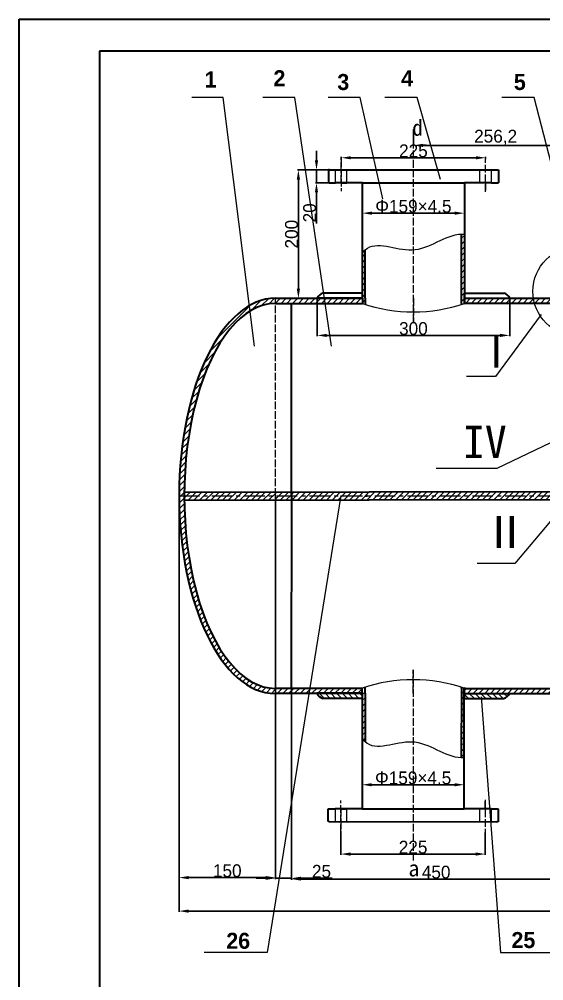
# Model space of a CAD drawing. Header units: millimetres. Extents: x 1874 to 6301, y -1270 to 1700.
# Drawn here: x 1874 to 2691, y 201 to 1700 of the extents above; entities that cross this region are included whole.
import ezdxf

# ---------------------------------------------------------------- set-up
doc = ezdxf.new("R2010")
doc.units = ezdxf.units.MM
doc.linetypes.add('ACAD_ISO02W100', pattern=[15, 12, -3])
doc.linetypes.add('CENTER', pattern=[50.8, 31.75, -6.35, 6.35, -6.35])
doc.layers.get('0').update_dxf_attribs({"color": 250, "linetype": 'CENTER', "lineweight": 15})
doc.layers.get('Defpoints').update_dxf_attribs({"lineweight": 15})
for name, color, linetype, lineweight in [('引线', 3, 'Continuous', 15), ('标注', 1, 'Continuous', 15), ('粗实线', 250, 'Continuous', 30), ('细实线', 250, 'Continuous', 15), ('虚线', 250, 'ACAD_ISO02W100', 15)]:
    doc.layers.add(name, color=color, linetype=linetype, lineweight=lineweight)
doc.styles.add('GB', font='')
doc.styles.get("Standard").update_dxf_attribs({"font": ''})
doc.styles.get('GB').set_extended_font_data('hzcf')
doc.styles.get('Standard').set_extended_font_data('SimSun')
doc.dimstyles.new('ISO-25', dxfattribs={"dimtxt": 20, "dimasz": 15, "dimexe": 1.25, "dimexo": 0.625, "dimtad": 1, "dimtxsty": 'GB', "dimcen": 2.5, "dimadec": 0, "dimazin": 0, "dimtfac": 1, "dimtmove": 0, "dimatfit": 3, "dimfxl": 0, "dimarcsym": 0})
pattern_1 = [(45, (0, -99.811), (-4.490128, 4.490128), [])]

# ---------------------------------------------------------------- blocks, each defined once
blk = doc.blocks.new('*D1')
at = {"layer": 'Defpoints', "color": 0, "transparency": 16777216}
for p in [(2600.3, 1483.8), (2375.3, 1481.2), (2600.3, 1481.2)]:
    blk.add_point(p, dxfattribs=at)
at = {"layer": '标注', "color": 0, "lineweight": -2, "transparency": 16777216}
for p, q in [((2375.3, 1481.8), (2375.3, 1485.1)), ((2390.3, 1483.8), (2585.3, 1483.8)), ((2600.3, 1481.8), (2600.3, 1485.1))]:
    blk.add_line(p, q, dxfattribs=at)
at = {"layer": '标注', "color": 0, "transparency": 16777216}
for points in [[(2390.3, 1486.3), (2390.3, 1481.3), (2375.3, 1483.8)], [(2585.3, 1486.3), (2585.3, 1481.3), (2600.3, 1483.8)]]:
    blk.add_solid(points, dxfattribs=at)
at = {"layer": '标注', "color": 0, "transparency": 16777216, "insert": (2487.8, 1494.5), "char_height": 20, "attachment_point": 5, "style": 'GB'}
blk.add_mtext('225', dxfattribs=at)
blk = doc.blocks.new('*D2')
at = {"layer": 'Defpoints', "color": 0, "transparency": 16777216}
for p in [(2357.3, 1464.8), (2308.6, 1264.8), (2337.8, 1264.8)]:
    blk.add_point(p, dxfattribs=at)
at = {"layer": '标注', "color": 0, "lineweight": -2, "transparency": 16777216}
for p, q in [((2356.7, 1464.8), (2307.3, 1464.8)), ((2308.6, 1449.8), (2308.6, 1279.8)), ((2337.2, 1264.8), (2307.3, 1264.8))]:
    blk.add_line(p, q, dxfattribs=at)
at = {"layer": '标注', "color": 0, "transparency": 16777216}
for points in [[(2306.1, 1449.8), (2311.1, 1449.8), (2308.6, 1464.8)], [(2306.1, 1279.8), (2311.1, 1279.8), (2308.6, 1264.8)]]:
    blk.add_solid(points, dxfattribs=at)
at = {"layer": '标注', "color": 0, "transparency": 16777216, "insert": (2298, 1364.8), "char_height": 20, "attachment_point": 5, "rotation": 90, "style": 'GB'}
blk.add_mtext('200', dxfattribs=at)
blk = doc.blocks.new('*D3')
at = {"layer": 'Defpoints', "color": 0, "transparency": 16777216}
for p in [(2355.3, 1464.8), (2336.8, 1444.8), (2355.3, 1444.8)]:
    blk.add_point(p, dxfattribs=at)
at = {"layer": '标注', "color": 0, "lineweight": -2, "transparency": 16777216}
for p, q in [((2336.8, 1479.8), (2336.8, 1494.8)), ((2354.7, 1464.8), (2335.5, 1464.8)), ((2336.8, 1464.8), (2336.8, 1444.8)), ((2354.7, 1444.8), (2335.5, 1444.8)), ((2336.8, 1429.8), (2336.8, 1381.2))]:
    blk.add_line(p, q, dxfattribs=at)
at = {"layer": '标注', "color": 0, "transparency": 16777216}
for points in [[(2334.3, 1479.8), (2339.3, 1479.8), (2336.8, 1464.8)], [(2334.3, 1429.8), (2339.3, 1429.8), (2336.8, 1444.8)]]:
    blk.add_solid(points, dxfattribs=at)
at = {"layer": '标注', "color": 0, "transparency": 16777216, "insert": (2326.2, 1398), "char_height": 20, "attachment_point": 5, "rotation": 90, "style": 'GB'}
blk.add_mtext('20', dxfattribs=at)
blk = doc.blocks.new('*D4')
at = {"layer": 'Defpoints', "color": 0, "transparency": 16777216}
for p in [(2487.8, 1528.6), (2487.8, 1503.1), (2744, 1257.3)]:
    blk.add_point(p, dxfattribs=at)
at = {"layer": '标注', "color": 0, "lineweight": -2, "transparency": 16777216}
for p, q in [((2487.8, 1528), (2487.8, 1501.8)), ((2729, 1503.1), (2502.8, 1503.1)), ((2744, 1257.9), (2744, 1504.3))]:
    blk.add_line(p, q, dxfattribs=at)
at = {"layer": '标注', "color": 0, "transparency": 16777216}
for points in [[(2502.8, 1505.6), (2502.8, 1500.6), (2487.8, 1503.1)], [(2729, 1505.6), (2729, 1500.6), (2744, 1503.1)]]:
    blk.add_solid(points, dxfattribs=at)
at = {"layer": '标注', "color": 0, "transparency": 16777216, "insert": (2615.9, 1515.6), "char_height": 20, "attachment_point": 5, "style": 'GB'}
blk.add_mtext('256,2', dxfattribs=at)
blk = doc.blocks.new('*D12')
at = {"layer": 'Defpoints', "color": 0, "transparency": 16777216}
for p in [(2122.8, 956.8), (2272.8, 956.8), (2272.8, 362)]:
    blk.add_point(p, dxfattribs=at)
at = {"layer": '标注', "color": 0, "lineweight": -2, "transparency": 16777216}
for p, q in [((2122.8, 956.2), (2122.8, 360.8)), ((2272.8, 956.2), (2272.8, 360.8)), ((2137.8, 362), (2257.8, 362))]:
    blk.add_line(p, q, dxfattribs=at)
at = {"layer": '标注', "color": 0, "transparency": 16777216}
for points in [[(2137.8, 364.5), (2137.8, 359.5), (2122.8, 362)], [(2257.8, 364.5), (2257.8, 359.5), (2272.8, 362)]]:
    blk.add_solid(points, dxfattribs=at)
at = {"layer": '标注', "color": 0, "transparency": 16777216, "insert": (2197.8, 372.6), "char_height": 20, "attachment_point": 5, "style": 'GB'}
blk.add_mtext('150', dxfattribs=at)
blk = doc.blocks.new('*D13')
at = {"layer": 'Defpoints', "color": 0, "transparency": 16777216}
for p in [(2272.8, 957.4), (2297.8, 957.1), (2297.8, 361)]:
    blk.add_point(p, dxfattribs=at)
at = {"layer": '标注', "color": 0, "lineweight": -2, "transparency": 16777216}
for p, q in [((2272.8, 956.8), (2272.8, 359.8)), ((2297.8, 956.5), (2297.8, 359.8)), ((2257.8, 361), (2242.8, 361)), ((2272.8, 361), (2297.8, 361)), ((2312.8, 361), (2361.4, 361))]:
    blk.add_line(p, q, dxfattribs=at)
at = {"layer": '标注', "color": 0, "transparency": 16777216}
for points in [[(2257.8, 363.5), (2257.8, 358.5), (2272.8, 361)], [(2312.8, 363.5), (2312.8, 358.5), (2297.8, 361)]]:
    blk.add_solid(points, dxfattribs=at)
at = {"layer": '标注', "color": 0, "transparency": 16777216, "insert": (2344.6, 371.7), "char_height": 20, "attachment_point": 5, "style": 'GB'}
blk.add_mtext('25', dxfattribs=at)
blk = doc.blocks.new('*D14')
at = {"layer": 'Defpoints', "color": 0, "transparency": 16777216}
for p in [(2297.8, 657.4), (2748.7, 656.5), (2748.7, 359.8)]:
    blk.add_point(p, dxfattribs=at)
at = {"layer": '标注', "color": 0, "lineweight": -2, "transparency": 16777216}
for p, q in [((2297.8, 656.8), (2297.8, 358.5)), ((2748.7, 655.9), (2748.7, 358.5)), ((2312.8, 359.8), (2733.7, 359.8))]:
    blk.add_line(p, q, dxfattribs=at)
at = {"layer": '标注', "color": 0, "transparency": 16777216}
for points in [[(2312.8, 362.3), (2312.8, 357.3), (2297.8, 359.8)], [(2733.7, 362.3), (2733.7, 357.3), (2748.7, 359.8)]]:
    blk.add_solid(points, dxfattribs=at)
at = {"layer": '标注', "color": 0, "transparency": 16777216, "insert": (2523.2, 370.4), "char_height": 20, "attachment_point": 5, "style": 'GB'}
blk.add_mtext('450', dxfattribs=at)
blk = doc.blocks.new('*D15')
at = {"layer": 'Defpoints', "color": 0, "transparency": 16777216}
for p in [(2374.8, 432.9), (2599.8, 432.7), (2599.8, 398.7)]:
    blk.add_point(p, dxfattribs=at)
at = {"layer": '标注', "color": 0, "lineweight": -2, "transparency": 16777216}
for p, q in [((2374.8, 432.3), (2374.8, 397.4)), ((2599.8, 432.1), (2599.8, 397.4)), ((2389.8, 398.7), (2584.8, 398.7))]:
    blk.add_line(p, q, dxfattribs=at)
at = {"layer": '标注', "color": 0, "transparency": 16777216}
for points in [[(2389.8, 401.2), (2389.8, 396.2), (2374.8, 398.7)], [(2584.8, 401.2), (2584.8, 396.2), (2599.8, 398.7)]]:
    blk.add_solid(points, dxfattribs=at)
at = {"layer": '标注', "color": 0, "transparency": 16777216, "insert": (2487.3, 409.3), "char_height": 20, "attachment_point": 5, "style": 'GB'}
blk.add_mtext('225', dxfattribs=at)
blk = doc.blocks.new('*D24')
at = {"layer": 'Defpoints', "color": 0, "transparency": 16777216}
for p in [(2122.8, 956.2), (5236.9, 956.2), (5236.9, 309.8)]:
    blk.add_point(p, dxfattribs=at)
at = {"layer": '标注', "color": 0, "lineweight": -2, "transparency": 16777216}
for p, q in [((2122.8, 955.6), (2122.8, 308.5)), ((5236.9, 955.6), (5236.9, 308.5)), ((2137.8, 309.8), (5221.9, 309.8))]:
    blk.add_line(p, q, dxfattribs=at)
at = {"layer": '标注', "color": 0, "transparency": 16777216}
for points in [[(2137.8, 312.3), (2137.8, 307.3), (2122.8, 309.8)], [(5221.9, 312.3), (5221.9, 307.3), (5236.9, 309.8)]]:
    blk.add_solid(points, dxfattribs=at)
at = {"layer": '标注', "color": 0, "transparency": 16777216, "insert": (3679.9, 320.4), "char_height": 20, "attachment_point": 5, "style": 'GB'}
blk.add_mtext('7050', dxfattribs=at)
blk = doc.blocks.new('*D33')
at = {"layer": 'Defpoints', "color": 0, "transparency": 16777216}
for p in [(2567.3, 1397.5), (2408.3, 1376.5), (2567.3, 1377.6)]:
    blk.add_point(p, dxfattribs=at)
at = {"layer": '标注', "color": 0, "lineweight": -2, "transparency": 16777216}
for p, q in [((2408.3, 1377.1), (2408.3, 1398.7)), ((2423.3, 1397.5), (2552.3, 1397.5)), ((2567.3, 1378.2), (2567.3, 1398.7))]:
    blk.add_line(p, q, dxfattribs=at)
at = {"layer": '标注', "color": 0, "transparency": 16777216}
for points in [[(2423.3, 1400), (2423.3, 1395), (2408.3, 1397.5)], [(2552.3, 1400), (2552.3, 1395), (2567.3, 1397.5)]]:
    blk.add_solid(points, dxfattribs=at)
at = {"layer": '标注', "color": 0, "transparency": 16777216, "insert": (2487.8, 1408.1), "char_height": 20, "attachment_point": 5, "style": 'GB'}
blk.add_mtext('Φ159×4.5', dxfattribs=at)
blk = doc.blocks.new('*D41')
at = {"layer": 'Defpoints', "color": 0, "transparency": 16777216}
for p in [(2407.9, 535.9), (2566.9, 533.1), (2566.9, 506.7)]:
    blk.add_point(p, dxfattribs=at)
at = {"layer": '标注', "color": 0, "lineweight": -2, "transparency": 16777216}
for p, q in [((2407.9, 535.3), (2407.9, 505.5)), ((2566.9, 532.5), (2566.9, 505.5)), ((2422.9, 506.7), (2551.9, 506.7))]:
    blk.add_line(p, q, dxfattribs=at)
at = {"layer": '标注', "color": 0, "transparency": 16777216}
for points in [[(2422.9, 509.2), (2422.9, 504.2), (2407.9, 506.7)], [(2551.9, 509.2), (2551.9, 504.2), (2566.9, 506.7)]]:
    blk.add_solid(points, dxfattribs=at)
at = {"layer": '标注', "color": 0, "transparency": 16777216, "insert": (2487.4, 517.3), "char_height": 20, "attachment_point": 5, "style": 'GB'}
blk.add_mtext('Φ159×4.5', dxfattribs=at)
blk = doc.blocks.new('*D53')
at = {"layer": 'Defpoints', "color": 0, "transparency": 16777216}
for p in [(2337.8, 1264.8), (2637.8, 1264.8), (2637.8, 1207)]:
    blk.add_point(p, dxfattribs=at)
at = {"layer": '标注', "color": 0, "lineweight": -2, "transparency": 16777216}
for p, q in [((2337.8, 1264.2), (2337.8, 1205.7)), ((2637.8, 1264.2), (2637.8, 1205.7)), ((2352.8, 1207), (2622.8, 1207))]:
    blk.add_line(p, q, dxfattribs=at)
at = {"layer": '标注', "color": 0, "transparency": 16777216}
for points in [[(2352.8, 1209.5), (2352.8, 1204.5), (2337.8, 1207)], [(2622.8, 1209.5), (2622.8, 1204.5), (2637.8, 1207)]]:
    blk.add_solid(points, dxfattribs=at)
at = {"layer": '标注', "color": 0, "transparency": 16777216, "insert": (2487.8, 1217.6), "char_height": 20, "attachment_point": 5, "style": 'GB'}
blk.add_mtext('300', dxfattribs=at)

msp = doc.modelspace()

# ---------------------------------------------------------------- hatches: boundary and pattern name
at = {"layer": '细实线'}
h = msp.add_hatch(dxfattribs=at)
h.set_pattern_fill('ANSI31', color=256, scale=2)
h.set_pattern_definition(pattern_1)
h.paths.add_polyline_path([(2706.9987, 1264.8419), (2567.2964, 1264.8419), (2567.2964, 1256.8418), (2568.4987, 1257.257), (2706.9987, 1257.257)])
edge = h.paths.add_edge_path()
edge.add_spline(control_points=[(2567.2964, 1364.9147), (2565.7916, 1364.9373), (2564.2867, 1364.9599), (2562.7964, 1364.9147)], knot_values=[160.521585604, 160.521585604, 160.521585604, 160.521585604, 165.021585604, 165.021585604, 165.021585604, 165.021585604], degree=3, periodic=0)
edge.add_line((2562.7964, 1364.9147), (2562.7964, 1256.8419))
edge.add_line((2562.7964, 1256.8419), (2562.7945, 1255.349))
edge.add_arc((2487.7964, 1489.0431), 245.4336, 287.7927065, 288.8999467)
edge.add_line((2567.2964, 1256.8419), (2567.2964, 1264.8419))
edge.add_line((2567.2964, 1264.8419), (2567.2964, 1272.8419))
edge.add_line((2567.2964, 1272.8419), (2567.2964, 1364.9147))
h = msp.add_hatch(dxfattribs=at)
h.set_pattern_fill('ANSI31', color=256, scale=2)
h.set_pattern_definition(pattern_1)
edge = h.paths.add_edge_path()
edge.add_spline(control_points=[(2412.7964, 1340.235), (2411.2224, 1338.7723), (2409.7594, 1337.0332), (2408.2964, 1335.2941)], knot_values=[0, 0, 0, 0, 6.682998664, 6.682998664, 6.682998664, 6.682998664], degree=3, periodic=0)
edge.add_line((2408.2964, 1335.2941), (2408.2964, 1264.8419))
edge.add_line((2408.2964, 1264.8419), (2408.2964, 1256.8419))
edge.add_arc((2487.7964, 1489.0431), 245.4336, 251.1000533, 252.2065188)
edge.add_line((2412.7951, 1255.35), (2412.7964, 1264.8419))
edge.add_line((2412.7964, 1264.8419), (2412.7964, 1340.235))
h.paths.add_polyline_path([(2408.2964, 1264.8419), (2272.7964, 1264.8419), (2272.7964, 1256.8419), (2408.2964, 1256.8419)])
edge = h.paths.add_edge_path()
edge.add_ellipse((2272.7964, 956.8419), major_axis=(0, 300), ratio=0.473333333, start_angle=0, end_angle=88.9747675, ccw=False)
edge.add_line((2272.7964, 1256.8419), (2272.7964, 1264.8419))
edge.add_ellipse((2272.7964, 956.8419), major_axis=(0, 308), ratio=0.487012987, start_angle=360, end_angle=450)
edge.add_line((2122.7964, 956.8419), (2130.7964, 956.8419))
edge.add_ellipse((2272.7964, 956.8419), major_axis=(0, 300), ratio=0.473333333, start_angle=88.9747675, end_angle=90, ccw=False)
h = msp.add_hatch(dxfattribs=at)
h.set_pattern_fill('ANSI31', color=256, scale=2)
h.set_pattern_definition(pattern_1)
h.paths.add_polyline_path([(2407.9974, 657.2817), (2272.7964, 657.4166), (2272.7964, 656.8419), (2272.7964, 649.4166), (2407.9894, 649.2817)])
edge = h.paths.add_edge_path()
edge.add_ellipse((2272.7964, 956.8419), major_axis=(0, 300), ratio=0.473333333, start_angle=91.3213513, end_angle=179.8791493, ccw=False)
edge.add_ellipse((2272.7964, 956.8419), major_axis=(0, 300), ratio=0.473333333, start_angle=88.9747675, end_angle=91.3213513, ccw=False)
edge.add_ellipse((2272.7964, 956.8419), major_axis=(0, 300), ratio=0.473333333, start_angle=0, end_angle=88.9747675, ccw=False)
edge.add_line((2272.7964, 1256.8419), (2272.7964, 1264.8419))
edge.add_ellipse((2272.7964, 956.8419), major_axis=(0, 308), ratio=0.487012987, start_angle=360, end_angle=539.755712)
edge.add_line((2272.7964, 648.8195), (2272.7964, 649.4166))
edge.add_line((2272.7964, 649.4166), (2272.4895, 649.4169))
edge.add_line((2272.4895, 649.4169), (2272.4969, 656.8426))
edge = h.paths.add_edge_path()
edge.add_line((2412.4894, 649.2772), (2412.4976, 658.7691))
edge.add_arc((2487.2657, 425.0013), 245.4336, 107.7363332, 108.8427987)
edge.add_line((2407.9974, 657.2817), (2407.9894, 649.2817))
edge.add_line((2407.9894, 649.2817), (2407.9191, 578.8296))
edge.add_spline(control_points=[(2407.9191, 578.8296), (2409.3804, 577.089), (2410.8417, 575.3484), (2412.4142, 573.8842)], knot_values=[0, 0, 0, 0, 6.682998664, 6.682998664, 6.682998664, 6.682998664], degree=3, periodic=0)
edge.add_line((2412.4142, 573.8842), (2412.4894, 649.2772))
edge = h.paths.add_edge_path()
edge.add_line((2566.9893, 649.1231), (2566.9973, 657.1231))
edge.add_arc((2487.2657, 425.0013), 245.4336, 71.0429054, 72.1501455)
edge.add_line((2562.497, 658.6205), (2562.4973, 657.1276))
edge.add_line((2562.4973, 657.1276), (2562.3895, 549.0549))
edge.add_spline(control_points=[(2562.3895, 549.0549), (2563.8798, 549.0082), (2565.3847, 549.0293), (2566.8895, 549.0504)], knot_values=[160.521585604, 160.521585604, 160.521585604, 160.521585604, 165.021585604, 165.021585604, 165.021585604, 165.021585604], degree=3, periodic=0)
edge.add_line((2566.8895, 549.0504), (2566.9893, 649.1231))
h.paths.add_polyline_path([(2706.6991, 656.5687), (2568.1992, 656.7068), (2566.9973, 657.1233), (2566.9893, 649.1231), (2637.4893, 649.0528), (2706.6916, 648.9838)])
h = msp.add_hatch(dxfattribs=at)
h.set_pattern_fill('ANSI31', color=256, scale=2)
h.set_pattern_definition(pattern_1)
h.paths.add_polyline_path([(2753.0699, 962.9837), (2706.9988, 962.9837), (2297.7964, 962.434), (2297.7964, 956.8419), (2297.7898, 950.231), (2706.9988, 950.9837), (2753.0699, 950.9837)])
h.paths.add_polyline_path([(2297.7964, 962.434), (2272.7964, 962.4004), (2272.7964, 956.8419), (2272.7964, 950.185), (2297.7895, 950.231), (2297.7967, 957.3918)])
edge = h.paths.add_edge_path()
edge.add_line((2272.7967, 957.4167), (2272.7964, 962.4004))
edge.add_line((2272.7964, 962.4004), (2130.8191, 962.2097))
edge.add_ellipse((2272.7964, 956.8419), major_axis=(0, 300), ratio=0.473333333, start_angle=88.9747675, end_angle=91.3213513)
edge.add_line((2130.8342, 949.9239), (2272.7895, 950.185))
edge.add_line((2272.7895, 950.185), (2272.7967, 957.4167))
h = msp.add_hatch(dxfattribs=at)
h.set_pattern_fill('ANSI31', color=256, scale=2, angle=90)
h.paths.add_polyline_path([(2407.9894, 649.2817), (2337.4894, 649.3521, 0.238840249), (2346.5888, 641.343), (2407.9814, 641.2817)])
h.paths.add_polyline_path([(2637.4893, 649.0528), (2566.9893, 649.1231), (2566.9814, 641.1232), (2628.374, 641.0619, 0.222167735)])

# ---------------------------------------------------------------- linework, layer by layer
msp.add_line((2122.7964, 956.8419), (5412.4555, 956.8419))
at = {"layer": '引线'}
for p, q in [((2191.5173, 1577.8619), (2142.6142, 1577.8619)), ((2240, 1190), (2191.5173, 1577.8619)), ((2303.2397, 1577.8619), (2253.2397, 1577.8619)), ((2360, 1190), (2303.2397, 1577.8619)), ((2404.9196, 1577.8619), (2354.9196, 1577.8619)), ((2440, 1420), (2404.9196, 1577.8619)), ((2493.468, 1577.8619), (2443.468, 1577.8619)), ((2530, 1450), (2493.468, 1577.8619)), ((2675.7131, 1577.8619), (2625.7131, 1577.8619)), ((2750, 1290), (2675.7131, 1577.8619)), ((2374.5957, 957.4885), (2259.8792, 245.0969)), ((2593.5604, 643.9231), (2623.6599, 245.0969)), ((2259.8792, 245.0969), (2162.0222, 245.0969)), ((2623.6599, 245.0969), (2708.8665, 245.0969))]:
    msp.add_line(p, q, dxfattribs=at)
at = {"layer": '粗实线'}
for p, q in [((1873.7586, 1699.7182), (6078.7586, 1699.7182)), ((1873.7586, -1270.2818), (1873.7586, 1699.7182)), ((1873.7586, 1699.7182), (1998.7586, 1699.7182)), ((6028.7586, 1649.7182), (1998.7586, 1649.7182)), ((1998.7586, 1649.7182), (1998.7586, -1220.2818)), ((2357.2964, 1464.8419), (2355.2964, 1464.8419)), ((2355.2964, 1464.8419), (2355.2964, 1444.8419)), ((2357.2964, 1464.8419), (2618.2964, 1464.8419)), ((2618.2964, 1464.8419), (2620.2964, 1464.8419)), ((2620.2964, 1464.8419), (2620.2964, 1444.8419)), ((2355.2964, 1444.8419), (2366.2964, 1444.8419)), ((2375.2964, 1444.8419), (2366.2964, 1444.8419)), ((2408.2964, 1444.8419), (2375.2964, 1444.8419)), ((2375.2964, 1444.8419), (2384.2964, 1444.8419)), ((2408.2964, 1264.8419), (2408.2964, 1444.8419)), ((2408.2964, 1444.8419), (2567.2964, 1444.8419)), ((2567.2964, 1444.8419), (2567.2964, 1264.8419)), ((2591.2964, 1444.8419), (2567.2964, 1444.8419)), ((2600.2964, 1444.8419), (2591.2964, 1444.8419)), ((2609.2964, 1444.8419), (2600.2964, 1444.8419)), ((2609.2964, 1444.8419), (2620.2964, 1444.8419)), ((2562.7964, 1256.8419), (2562.7964, 1364.9147)), ((2412.7964, 1264.8419), (2412.7964, 1340.235)), ((2272.7964, 1264.8419), (2408.2964, 1264.8419)), ((2408.2964, 1264.8419), (2337.7964, 1264.8419)), ((2408.2964, 1272.8419), (2346.9037, 1272.8419)), ((2408.2964, 1264.8419), (2408.2964, 1272.8419)), ((2408.2964, 1264.8419), (2408.2964, 1256.8419)), ((2412.7964, 1264.8419), (2412.7951, 1255.35)), ((2567.2964, 1264.8419), (2567.2964, 1272.8419)), ((2567.2964, 1272.8419), (2628.6891, 1272.8419)), ((2567.2964, 1264.8419), (2567.2964, 1256.8419)), ((2567.2964, 1256.8419), (2567.2964, 1264.8419)), ((2567.2964, 1264.8419), (2706.9987, 1264.8419)), ((2567.2964, 1264.8419), (2637.7964, 1264.8419)), ((2272.7964, 1256.8419), (2408.2964, 1256.8419)), ((2297.7964, 956.8419), (2297.7964, 1256.8419)), ((2562.7964, 1256.8419), (2562.7945, 1255.349)), ((2567.3388, 1256.8564), (2568.4987, 1257.257)), ((2568.4987, 1257.257), (2748.9987, 1257.257)), ((2706.9988, 962.9837), (2130.8191, 962.2097)), ((2706.9988, 950.9837), (2130.8342, 949.9239)), ((2297.7967, 957.3918), (2297.4974, 657.3919)), ((2272.4895, 649.4169), (2407.9894, 649.2817)), ((2272.4975, 657.4169), (2407.9974, 657.2817)), ((2407.9894, 649.2817), (2337.4894, 649.3521)), ((2407.9894, 649.2817), (2407.8099, 469.2818)), ((2407.9894, 649.2817), (2407.9814, 641.2817)), ((2407.9894, 649.2817), (2407.9974, 657.2817)), ((2412.4894, 649.2772), (2412.4142, 573.8842)), ((2412.4894, 649.2772), (2412.4976, 658.7691)), ((2562.4973, 657.1276), (2562.3895, 549.0549)), ((2562.4973, 657.1276), (2562.497, 658.6205)), ((2566.8098, 469.1232), (2566.9893, 649.1231)), ((2566.9893, 649.1231), (2566.9814, 641.1232)), ((2566.9893, 649.1231), (2566.9973, 657.1231)), ((2566.9973, 657.1231), (2566.9893, 649.1231)), ((2566.9893, 649.1231), (2706.6916, 648.9838)), ((2566.9893, 649.1231), (2637.4893, 649.0528)), ((2568.1992, 656.7068), (2567.0397, 657.1086)), ((2568.1992, 656.7068), (2748.6991, 656.5268)), ((2407.9814, 641.2817), (2346.5888, 641.343)), ((2566.9814, 641.1232), (2628.374, 641.0619)), ((2354.79, 449.3327), (2354.79, 469.3327)), ((2354.79, 469.3327), (2365.8099, 469.3237)), ((2374.8099, 469.3147), (2365.8099, 469.3237)), ((2407.8099, 469.2818), (2374.8099, 469.3147)), ((2374.8099, 469.3147), (2383.8099, 469.3058)), ((2407.8099, 469.2818), (2566.8098, 469.1232)), ((2590.8098, 469.0993), (2566.8098, 469.1232)), ((2599.8098, 469.0903), (2590.8098, 469.0993)), ((2608.8098, 469.0813), (2599.8098, 469.0903)), ((2608.8098, 469.0813), (2619.8098, 469.0813)), ((2619.8098, 469.0813), (2619.8098, 449.0813)), ((2356.79, 449.3327), (2354.79, 449.3327)), ((2356.79, 449.3327), (2617.7898, 449.0724)), ((2619.8098, 449.0813), (2617.7898, 449.0724))]:
    msp.add_line(p, q, dxfattribs=at)
for centre, radius, start, end in [((2350.2462, 1259.8529), 13.4122, 104.430791, 158.1623388), ((2350.2462, 1259.8529), 13.4122, 74.0719465, 75.569209), ((2624.6849, 1259.0995), 14.3139, 23.6517384, 73.7550691), ((2349.9442, 654.3287), 13.4122, 201.7805132, 255.512061), ((2624.3835, 654.8083), 14.3139, 286.1877829, 336.2911136), ((2349.9442, 654.3287), 13.4122, 284.373643, 285.8709055)]:
    msp.add_arc(centre, radius, start, end, dxfattribs=at)
for major_axis, ratio, start_param, end_param in [((0, 308), 0.487012987, 6.282619332, 9.420514331), ((0, 300), 0.473333333, 0, 3.141592654), ((0, 300), 0.473333333, 4.707627704, 4.712835277)]:
    msp.add_ellipse((2272.7964, 956.8419), major_axis=major_axis, ratio=ratio, start_param=start_param, end_param=end_param, dxfattribs=at)
at = {"layer": '粗实线', "extrusion": (0, 0, -1)}
msp.add_ellipse((2272.7967, 957.4167), major_axis=(-0.2992, -299.9999), ratio=0.473333333, start_param=4.707627704, end_param=4.712835277, dxfattribs=at)
at = {"layer": '细实线'}
for p, q in [((2366.2964, 1444.8419), (2366.2964, 1464.8419)), ((2384.2964, 1444.8419), (2384.2964, 1464.8419)), ((2591.2964, 1444.8419), (2591.2964, 1464.8419)), ((2609.2964, 1444.8419), (2609.2964, 1464.8419)), ((2686.8347, 1239.5905), (2615.7581, 1143.0513)), ((2615.7581, 1143.0513), (2570.269, 1143.0513)), ((2737.2124, 1056.7383), (2617.7693, 999.5855)), ((2617.7693, 999.5855), (2523.2102, 999.5855)), ((2723.8327, 943.746), (2645.6485, 851.4659)), ((2645.6485, 851.4659), (2587.3656, 851.4659)), ((2365.8099, 469.3237), (2365.7899, 449.3237)), ((2383.8099, 469.3058), (2383.7899, 449.3058)), ((2590.8098, 469.0993), (2590.7898, 449.0993)), ((2608.8098, 469.0813), (2608.7898, 449.0814))]:
    msp.add_line(p, q, dxfattribs=at)
msp.add_circle((2743.9987, 1275.664), 70, dxfattribs=at)
for centre, start, end in [((2487.7964, 1489.0431), 251.1000533, 288.9104088), ((2487.2657, 425.0013), 71.0324432, 108.8427987)]:
    msp.add_arc(centre, 245.4336, start, end, dxfattribs=at)
for points in [[(2408.2964, 1335.2941), (2412.7964, 1340.235), (2485.3782, 1340.235), (2562.7964, 1364.9147), (2567.2964, 1364.9147)], [(2407.9191, 578.8296), (2412.4142, 573.8842), (2484.996, 573.8118), (2562.3895, 549.0549), (2566.8895, 549.0504)]]:
    msp.add_spline(points, degree=3, dxfattribs=at)
at = {"layer": '虚线'}
for p, q in [((2487.7964, 1228.3682), (2487.7964, 1528.6169)), ((2375.2964, 1464.8419), (2375.2964, 1481.2084)), ((2375.2964, 1481.2084), (2375.2964, 1432.0115)), ((2600.2964, 1430.8933), (2600.2964, 1481.2084)), ((2375.2964, 1444.8419), (2375.2964, 1464.8419)), ((2600.2964, 1444.8419), (2600.2964, 1430.8933)), ((2272.7964, 1256.8419), (2272.7964, 1264.8419)), ((2487.7964, 1264.8419), (2487.7964, 1228.3682)), ((2272.7964, 956.8419), (2272.7964, 1256.8419)), ((2272.7967, 957.4167), (2272.4975, 657.4169)), ((2272.7964, 956.8419), (2272.7964, 656.8419)), ((2487.5258, 685.6761), (2487.2263, 385.4276)), ((2487.4894, 649.2024), (2487.5258, 685.6761)), ((2272.4975, 657.4169), (2272.4895, 649.4169)), ((2272.7964, 656.8419), (2272.7964, 648.8419)), ((2374.7736, 432.9483), (2374.8227, 482.1452)), ((2599.8237, 483.0389), (2599.7735, 432.7238)), ((2599.8098, 469.0903), (2599.8237, 483.0389)), ((2374.8099, 469.3147), (2374.7899, 449.3148)), ((2374.7899, 449.3148), (2374.7736, 432.9483))]:
    msp.add_line(p, q, dxfattribs=at)

# ---------------------------------------------------------------- texts
at = {"layer": '粗实线', "attachment_point": 1}
for s, width, insert, char_height in [('{\\fChangFangSong|b1|i0|c134|p49;2}', 52.964757, (2269.7787, 1620.2591), 25), ('{\\fChangFangSong|b1|i0|c134|p49;4}', 44.254595, (2468.7172, 1620.2591), 25), ('{\\fChangFangSong|b1|i0|c134|p49;1}', 97.51886, (2162.508, 1618.3115), 25), ('{\\fChangFangSong|b1|i0|c134|p49;3}', 45.423485, (2369.248, 1614.4162), 25), ('{\\fChangFangSong|b1|i0|c134|p49;5}', 49.015298, (2644.2512, 1614.4162), 25), ('{\\fSimSun|b1|i0|c134|p2;d}', 46.154717, (2485.7256, 1543.1544), 25), ('{\\fSimSun|b1|i0|c134|p34;Ⅰ}', 56.462032, (2582.7852, 1206.9527), 50), ('Ⅱ', 61.071954, (2596.8787, 925.4469), 50), ('{\\fSimSun|b1|i0|c134|p2;a}', 77.31365, (2480.0383, 388.9556), 25), ('{\\fChangFangSong|b1|i0|c134|p49;26}', 76.15973, (2196.2652, 276.0338), 25), ('{\\fChangFangSong|b1|i0|c134|p49;25}', 54.234956, (2640.5302, 277.1861), 25)]:
    msp.add_mtext_dynamic_manual_height_columns(s, width=width, gutter_width=12.5, heights=[0], dxfattribs=dict(at, insert=insert, char_height=char_height))
at = {"layer": '细实线', "insert": (2565.1246, 1066.1404), "char_height": 50, "width": 65.625, "attachment_point": 1}
msp.add_mtext('IV\\P', dxfattribs=at)

# ---------------------------------------------------------------- dimensions: what is measured, and where the dimension line sits
at = {"layer": '标注'}
for base, p1, p2, picture, middle in [((2487.7964, 1503.0802), (2743.9987, 1257.257), (2487.7964, 1528.6169), '*D4', (2615.8976, 1515.61)), ((2600.2964, 1483.835), (2375.2964, 1481.2084), (2600.2964, 1481.2084), '*D1', (2487.7964, 1494.46)), ((2637.7964, 1206.9527), (2337.7964, 1264.8419), (2637.7964, 1264.8419), '*D53', (2487.7964, 1217.5777)), ((2272.7964, 362.008), (2122.7964, 956.8419), (2272.7964, 956.8419), '*D12', (2197.7964, 372.633)), ((2297.7964, 361.034), (2272.7967, 957.4167), (2297.7964, 957.1168), '*D13', (2344.6119, 371.659)), ((2599.7735, 398.6646), (2374.7736, 432.9483), (2599.7735, 432.7238), '*D15', (2487.2736, 409.2896))]:
    dim = msp.add_linear_dim(base=base, p1=p1, p2=p2, dimstyle='ISO-25', dxfattribs=at)
    dim.commit()
    dim.dimension.update_dxf_attribs({"geometry": picture, "text_midpoint": middle})
for base, p1, p2, picture, middle in [((2336.7874, 1444.8419), (2355.2964, 1464.8419), (2355.2964, 1444.8419), '*D3', (2326.1624, 1398.0264)), ((2308.5925, 1264.8419), (2357.2964, 1464.8419), (2337.7964, 1264.8419), '*D2', (2297.9675, 1364.8419))]:
    dim = msp.add_linear_dim(base=base, p1=p1, p2=p2, angle=90, dimstyle='ISO-25', dxfattribs=at)
    dim.commit()
    dim.dimension.update_dxf_attribs({"geometry": picture, "text_midpoint": middle})
for base, p1, p2, text, picture, middle in [((2567.2964, 1397.4846), (2408.2964, 1376.5059), (2567.2964, 1377.61), 'Φ159×4.5', '*D33', (2487.7964, 1408.1096)), ((5236.9136, 309.7648), (2122.7964, 956.2169), (5236.9136, 956.2169), '7050', '*D24', (3679.855, 320.3898)), ((2748.6991, 359.7969), (2297.7964, 657.3916), (2748.6991, 656.5268), '450', '*D14', (2523.2478, 370.4219)), ((2566.8736, 506.72), (2407.8763, 535.8896), (2566.8736, 533.1124), 'Φ159×4.5', '*D41', (2487.375, 517.345))]:
    dim = msp.add_linear_dim(base=base, p1=p1, p2=p2, text=text, dimstyle='ISO-25', dxfattribs=at)
    dim.commit()
    dim.dimension.update_dxf_attribs({"geometry": picture, "text_midpoint": middle})

doc.saveas('drawing.dxf')
